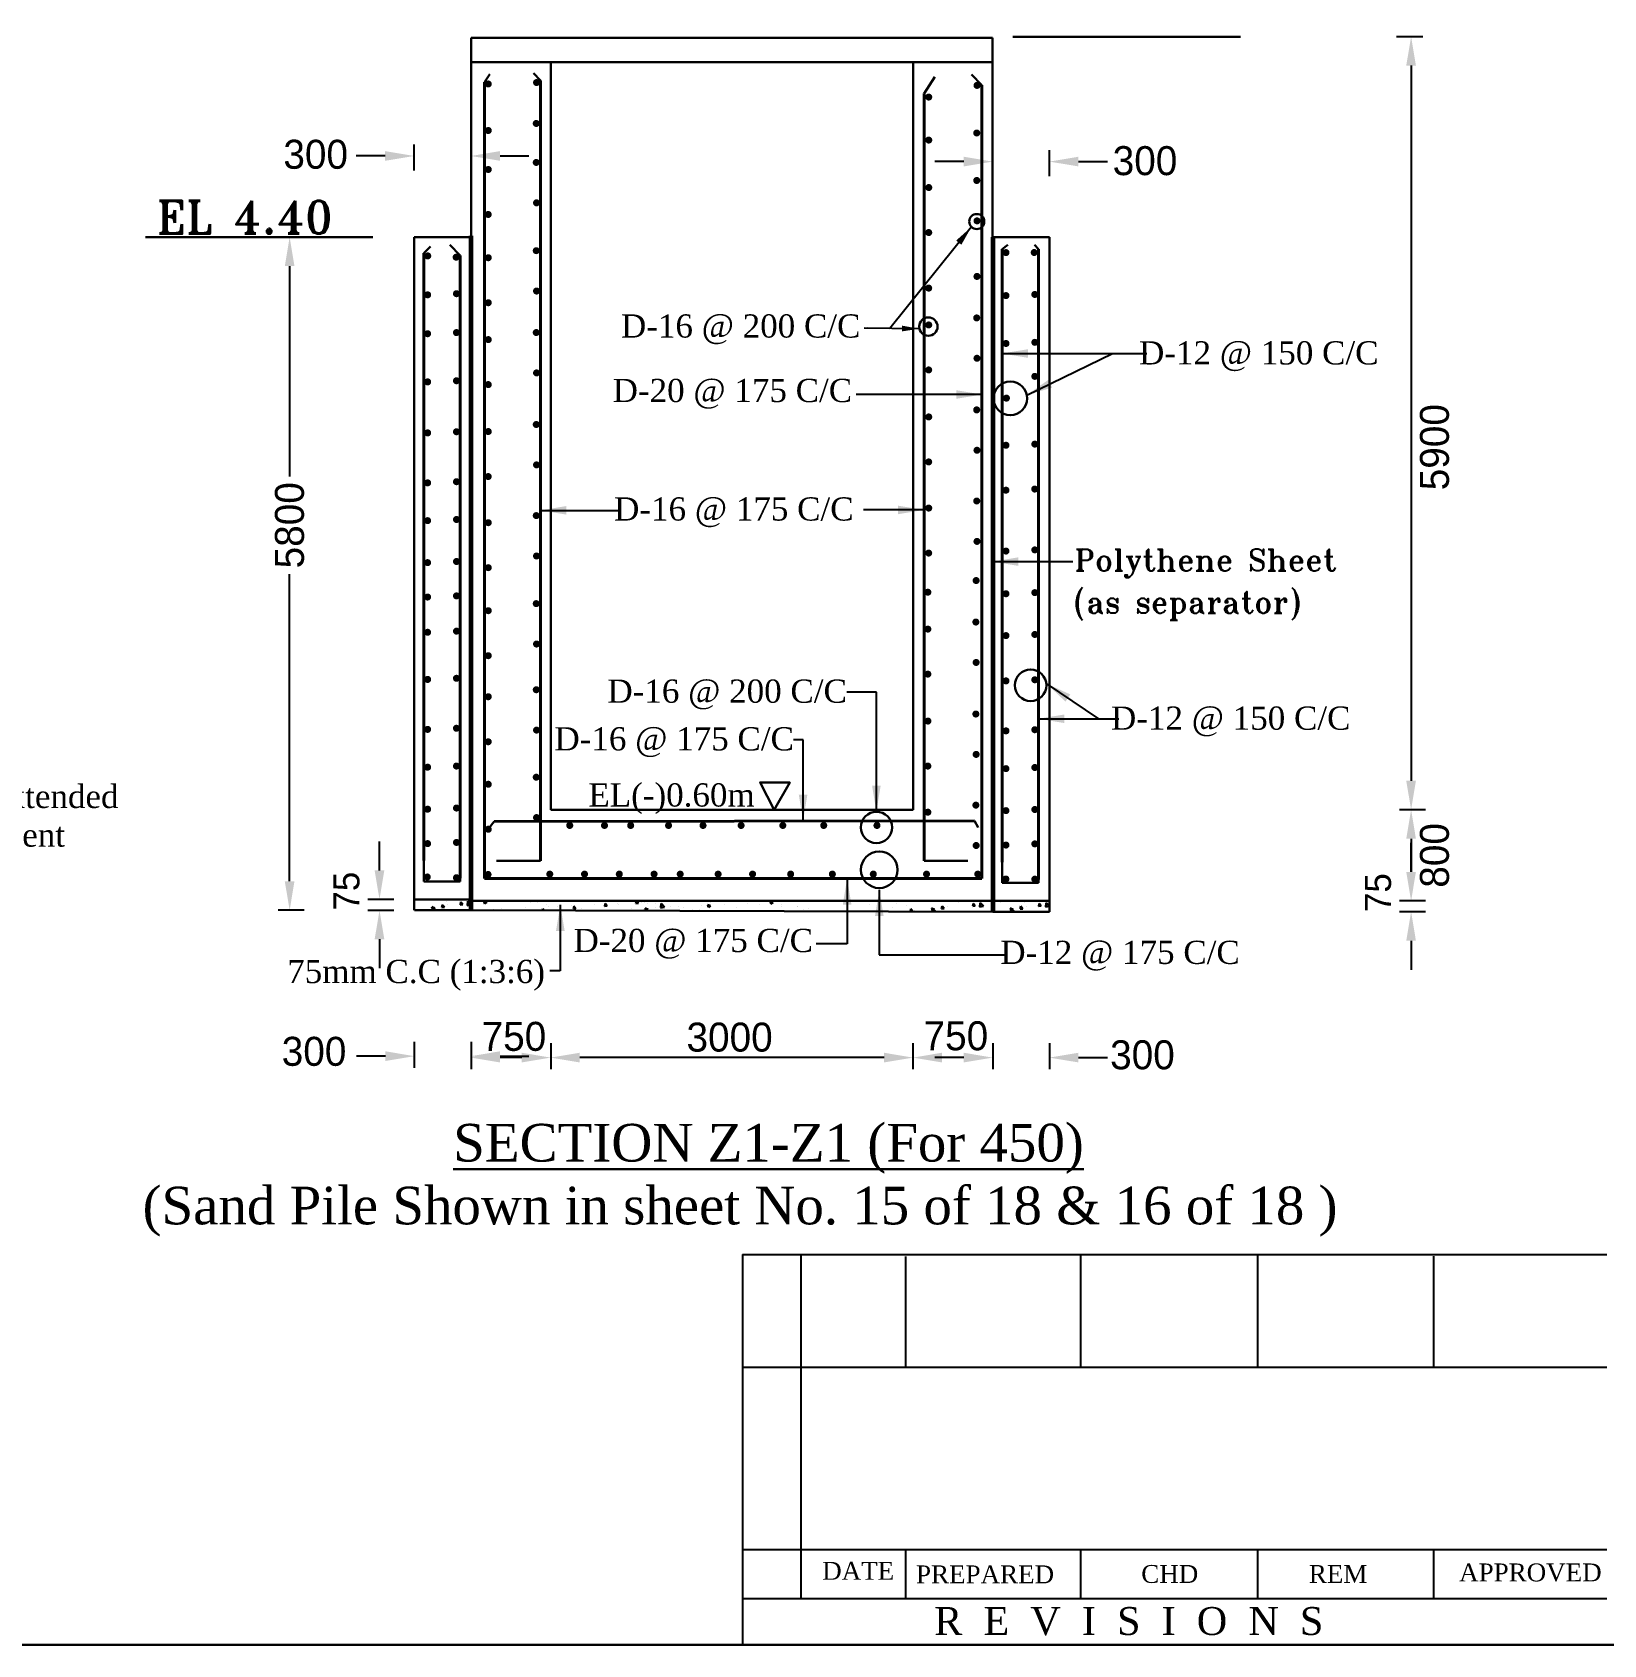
# Model space of a CAD drawing. Extents: x -1206532 to 786809, y -4288605 to 172932.
# Drawn here: x -244779 to -217666, y -4264955 to -4237145 of the extents above; entities that cross this region are included whole.
import ezdxf

# ---------------------------------------------------------------- set-up
doc = ezdxf.new("R2010")
doc.units = 0
doc.header["$LTSCALE"] = 300
doc.header["$MEASUREMENT"] = 0
doc.layers.get('0').update_dxf_attribs({"linetype": 'CONTINUOUS'})
doc.layers.get('DEFPOINTS').update_dxf_attribs({"linetype": 'CONTINUOUS'})
doc.layers.add('LINE', color=7, linetype='CONTINUOUS')
doc.layers.add('Other line', color=7, linetype='CONTINUOUS', lineweight=15)
doc.layers.add('Text 20', color=7, linetype='CONTINUOUS', lineweight=15)
doc.styles.add('Arial-200', font='ARIAL_0.TTF')
doc.styles.add('BIG', font='ROMANT.SHX')
doc.dimstyles.new('3', dxfattribs={"dimtxt": 225, "dimasz": 350, "dimexe": 100, "dimexo": 25, "dimgap": 9, "dimtad": 0, "dimdec": 0, "dimzin": 0, "dimdsep": 46, "dimtxsty": 'Standard', "dimcen": 0, "dimclrd": 5, "dimclre": 6, "dimclrt": 1, "dimadec": 0, "dimazin": 0, "dimtfac": 1, "dimtdec": 0, "dimtofl": 0, "dimtmove": 2, "dimatfit": 3, "dimfxl": 1, "dimtolj": 1, "dimtzin": 0, "dimarcsym": 0})
doc.dimstyles.new('ISO-25', dxfattribs={"dimtxt": 2.5, "dimasz": 2.5, "dimexe": 1.25, "dimexo": 0.625, "dimtad": 1, "dimtxsty": 'Standard', "dimcen": 2.5, "dimadec": 0, "dimazin": 0, "dimtfac": 1, "dimtmove": 0, "dimatfit": 3, "dimfxl": 1, "dimarcsym": 0})

# ---------------------------------------------------------------- blocks, each defined once
blk = doc.blocks.new('*D878')
at = {"layer": 'DEFPOINTS', "color": 0, "lineweight": 30}
for p in [(-229584, -4254286), (-235834, -4254494), (-235834, -4254829)]:
    blk.add_point(p, dxfattribs=at)
at = {"layer": 'LINE', "color": 7, "lineweight": -2}
for p, q in [((-235834, -4254579), (-235834, -4255029)), ((-229584, -4254579), (-229584, -4255029)), ((-230084, -4254829), (-235334, -4254829))]:
    blk.add_line(p, q, dxfattribs=at)
at = {"layer": 'LINE', "color": 7, "lineweight": 30}
for points in [[(-235334, -4254745), (-235334, -4254912), (-235834, -4254829)], [(-230084, -4254745), (-230084, -4254912), (-229584, -4254829)]]:
    blk.add_solid(points, dxfattribs=at)
at = {"layer": 'LINE', "color": 7, "lineweight": 30, "insert": (-232748, -4254479), "char_height": 500, "attachment_point": 5}
blk.add_mtext('\\A1;3000', dxfattribs=at)
blk = doc.blocks.new('*D879')
at = {"layer": 'DEFPOINTS', "color": 0, "lineweight": 30}
for p in [(-229584, -4254286), (-228209, -4254395), (-229584, -4254829)]:
    blk.add_point(p, dxfattribs=at)
at = {"layer": 'LINE', "color": 7, "lineweight": -2}
for p, q in [((-229584, -4254579), (-229584, -4255029)), ((-228209, -4254579), (-228209, -4255029)), ((-228709, -4254829), (-229084, -4254829))]:
    blk.add_line(p, q, dxfattribs=at)
at = {"layer": 'LINE', "color": 7, "lineweight": 30}
for points in [[(-229084, -4254745), (-229084, -4254912), (-229584, -4254829)], [(-228709, -4254745), (-228709, -4254912), (-228209, -4254829)]]:
    blk.add_solid(points, dxfattribs=at)
at = {"layer": 'LINE', "color": 7, "lineweight": 30, "insert": (-228844, -4254456), "char_height": 500, "attachment_point": 5}
blk.add_mtext('\\A1;750', dxfattribs=at)
blk = doc.blocks.new('*D880')
at = {"layer": 'DEFPOINTS', "color": 0, "lineweight": 30}
for p in [(-237209, -4254494), (-235834, -4254494), (-237209, -4254829)]:
    blk.add_point(p, dxfattribs=at)
at = {"layer": 'LINE', "color": 7, "lineweight": -2}
for p, q in [((-237209, -4254579), (-237209, -4255029)), ((-235834, -4254579), (-235834, -4255029)), ((-236334, -4254829), (-236709, -4254829))]:
    blk.add_line(p, q, dxfattribs=at)
at = {"layer": 'LINE', "color": 7, "lineweight": 30}
for points in [[(-236709, -4254745), (-236709, -4254912), (-237209, -4254829)], [(-236334, -4254745), (-236334, -4254912), (-235834, -4254829)]]:
    blk.add_solid(points, dxfattribs=at)
at = {"layer": 'LINE', "color": 7, "lineweight": 30, "insert": (-236469, -4254466), "char_height": 500, "attachment_point": 5}
blk.add_mtext('\\A1;750', dxfattribs=at)
blk = doc.blocks.new('*D881')
at = {"layer": 'DEFPOINTS', "color": 0, "lineweight": 30}
for p in [(-220737, -4250554), (-220990, -4252126), (-220734, -4252126)]:
    blk.add_point(p, dxfattribs=at)
at = {"layer": 'LINE', "color": 7, "lineweight": -2}
for p, q in [((-220742, -4250554), (-221190, -4250554)), ((-220990, -4251054), (-220990, -4251626)), ((-220740, -4252126), (-221190, -4252126))]:
    blk.add_line(p, q, dxfattribs=at)
at = {"layer": 'LINE', "color": 7, "lineweight": 30}
for points in [[(-221074, -4251054), (-220907, -4251054), (-220990, -4250554)], [(-221074, -4251626), (-220907, -4251626), (-220990, -4252126)]]:
    blk.add_solid(points, dxfattribs=at)
at = {"layer": 'LINE', "color": 7, "lineweight": 30, "insert": (-220584, -4251341), "char_height": 500, "attachment_point": 5, "rotation": 90}
blk.add_mtext('\\A1;800', dxfattribs=at)
blk = doc.blocks.new('*D882')
at = {"layer": 'DEFPOINTS', "color": 0, "lineweight": 30}
for p in [(-220990, -4252126), (-220734, -4252126), (-220714, -4252313)]:
    blk.add_point(p, dxfattribs=at)
at = {"layer": 'LINE', "color": 7, "lineweight": -2}
for p, q in [((-220990, -4251626), (-220990, -4251126)), ((-220740, -4252126), (-221190, -4252126)), ((-220740, -4252313), (-221190, -4252313)), ((-220990, -4252813), (-220990, -4253313))]:
    blk.add_line(p, q, dxfattribs=at)
at = {"layer": 'LINE', "color": 7, "lineweight": 30}
for points in [[(-221074, -4251626), (-220907, -4251626), (-220990, -4252126)], [(-221074, -4252813), (-220907, -4252813), (-220990, -4252313)]]:
    blk.add_solid(points, dxfattribs=at)
at = {"layer": 'LINE', "color": 7, "lineweight": 30, "insert": (-221558, -4251983), "char_height": 450, "attachment_point": 5, "rotation": 90}
blk.add_mtext('\\A1;75', dxfattribs=at)
blk = doc.blocks.new('*D883')
at = {"layer": 'DEFPOINTS', "color": 0, "lineweight": 30}
for p in [(-223934, -4237221), (-220990, -4250554), (-220734, -4250554)]:
    blk.add_point(p, dxfattribs=at)
at = {"layer": 'LINE', "color": 7, "lineweight": -2}
for p, q in [((-221240, -4237221), (-220790, -4237221)), ((-220990, -4237721), (-220990, -4250054)), ((-220740, -4250554), (-221190, -4250554))]:
    blk.add_line(p, q, dxfattribs=at)
at = {"layer": 'LINE', "color": 7, "lineweight": 30}
for points in [[(-221074, -4237721), (-220907, -4237721), (-220990, -4237221)], [(-221074, -4250054), (-220907, -4250054), (-220990, -4250554)]]:
    blk.add_solid(points, dxfattribs=at)
at = {"layer": 'LINE', "color": 7, "lineweight": 30, "insert": (-220584, -4244301), "char_height": 500, "attachment_point": 5, "rotation": 90}
blk.add_mtext('\\A1;5900', dxfattribs=at)
blk = doc.blocks.new('*D887')
at = {"layer": 'DEFPOINTS', "color": 0, "lineweight": 30}
for p in [(-228209, -4252125), (-227230, -4252125), (-228209, -4254829)]:
    blk.add_point(p, dxfattribs=at)
at = {"layer": 'LINE', "color": 7, "lineweight": -2}
for p, q in [((-228209, -4254579), (-228209, -4255029)), ((-227230, -4254579), (-227230, -4255029)), ((-228709, -4254829), (-229209, -4254829)), ((-226730, -4254829), (-226230, -4254829))]:
    blk.add_line(p, q, dxfattribs=at)
at = {"layer": 'LINE', "color": 7, "lineweight": 30}
for points in [[(-228709, -4254745), (-228709, -4254912), (-228209, -4254829)], [(-226730, -4254745), (-226730, -4254912), (-227230, -4254829)]]:
    blk.add_solid(points, dxfattribs=at)
at = {"layer": 'LINE', "color": 7, "lineweight": 30, "insert": (-225625, -4254784), "char_height": 500, "attachment_point": 5}
blk.add_mtext('\\A1;300', dxfattribs=at)
blk = doc.blocks.new('*D888')
at = {"layer": 'DEFPOINTS', "color": 0, "lineweight": 30}
for p in [(-228209, -4239376), (-228209, -4240597), (-227230, -4240679)]:
    blk.add_point(p, dxfattribs=at)
at = {"layer": 'LINE', "color": 7, "lineweight": -2}
for p, q in [((-228209, -4239626), (-228209, -4239176)), ((-227230, -4239626), (-227230, -4239176)), ((-228709, -4239376), (-229209, -4239376)), ((-226730, -4239376), (-226230, -4239376))]:
    blk.add_line(p, q, dxfattribs=at)
at = {"layer": 'LINE', "color": 7, "lineweight": 30}
for points in [[(-228709, -4239292), (-228709, -4239459), (-228209, -4239376)], [(-226730, -4239292), (-226730, -4239459), (-227230, -4239376)]]:
    blk.add_solid(points, dxfattribs=at)
at = {"layer": 'LINE', "color": 7, "lineweight": 30, "insert": (-225581, -4239363), "char_height": 500, "attachment_point": 5}
blk.add_mtext('\\A1;300', dxfattribs=at)
blk = doc.blocks.new('*D889')
at = {"layer": 'DEFPOINTS', "color": 0, "lineweight": 30}
for p in [(-238187, -4252100), (-237209, -4252100), (-238187, -4254804)]:
    blk.add_point(p, dxfattribs=at)
at = {"layer": 'LINE', "color": 7, "lineweight": -2}
for p, q in [((-238187, -4254554), (-238187, -4255004)), ((-237209, -4254554), (-237209, -4255004)), ((-238687, -4254804), (-239187, -4254804)), ((-236709, -4254804), (-236209, -4254804))]:
    blk.add_line(p, q, dxfattribs=at)
at = {"layer": 'LINE', "color": 7, "lineweight": 30}
for points in [[(-238687, -4254720), (-238687, -4254887), (-238187, -4254804)], [(-236709, -4254720), (-236709, -4254887), (-237209, -4254804)]]:
    blk.add_solid(points, dxfattribs=at)
at = {"layer": 'LINE', "color": 7, "lineweight": 30, "insert": (-239917, -4254724), "char_height": 500, "attachment_point": 5}
blk.add_mtext('\\A1;300', dxfattribs=at)
blk = doc.blocks.new('*D890')
at = {"layer": 'DEFPOINTS', "color": 0, "lineweight": 30}
for p in [(-238788, -4252101), (-238532, -4252101), (-238512, -4252289)]:
    blk.add_point(p, dxfattribs=at)
at = {"layer": 'LINE', "color": 7, "lineweight": -2}
for p, q in [((-238788, -4251601), (-238788, -4251101)), ((-238538, -4252101), (-238988, -4252101)), ((-238538, -4252289), (-238988, -4252289)), ((-238788, -4252789), (-238788, -4253289))]:
    blk.add_line(p, q, dxfattribs=at)
at = {"layer": 'LINE', "color": 7, "lineweight": 30}
for points in [[(-238872, -4251601), (-238705, -4251601), (-238788, -4252101)], [(-238872, -4252789), (-238705, -4252789), (-238788, -4252289)]]:
    blk.add_solid(points, dxfattribs=at)
at = {"layer": 'LINE', "color": 7, "lineweight": 30, "insert": (-239356, -4251958), "char_height": 450, "attachment_point": 5, "rotation": 90}
blk.add_mtext('\\A1;75', dxfattribs=at)
blk = doc.blocks.new('*D891')
at = {"layer": 'DEFPOINTS', "color": 0, "lineweight": 30}
for p in [(-238192, -4239279), (-238192, -4240500), (-237209, -4240500)]:
    blk.add_point(p, dxfattribs=at)
at = {"layer": 'LINE', "color": 7, "lineweight": -2}
for p, q in [((-238692, -4239279), (-239192, -4239279)), ((-238192, -4239529), (-238192, -4239079)), ((-237209, -4239529), (-237209, -4239079)), ((-236709, -4239279), (-236209, -4239279))]:
    blk.add_line(p, q, dxfattribs=at)
at = {"layer": 'LINE', "color": 7, "lineweight": 30}
for points in [[(-238692, -4239195), (-238692, -4239362), (-238192, -4239279)], [(-236709, -4239195), (-236709, -4239362), (-237209, -4239279)]]:
    blk.add_solid(points, dxfattribs=at)
at = {"layer": 'LINE', "color": 7, "lineweight": 30, "insert": (-239889, -4239253), "char_height": 500, "attachment_point": 5}
blk.add_mtext('\\A1;300', dxfattribs=at)
blk = doc.blocks.new('*D892')
at = {"layer": 'DEFPOINTS', "color": 0, "lineweight": 30}
for p in [(-240338, -4240679), (-237676, -4240679), (-237676, -4252288)]:
    blk.add_point(p, dxfattribs=at)
at = {"layer": 'LINE', "color": 7, "lineweight": -2}
for p, q in [((-240088, -4240679), (-240538, -4240679)), ((-240338, -4241179), (-240338, -4244805)), ((-240338, -4251788), (-240338, -4246490)), ((-240088, -4252288), (-240538, -4252288))]:
    blk.add_line(p, q, dxfattribs=at)
at = {"layer": 'LINE', "color": 7, "lineweight": 30}
for points in [[(-240422, -4241179), (-240255, -4241179), (-240338, -4240679)], [(-240422, -4251788), (-240255, -4251788), (-240338, -4252288)]]:
    blk.add_solid(points, dxfattribs=at)
at = {"layer": 'LINE', "color": 7, "lineweight": 30, "insert": (-240338, -4245648), "char_height": 500, "attachment_point": 5, "rotation": 90}
blk.add_mtext('\\A1;5800', dxfattribs=at)

msp = doc.modelspace()

# ---------------------------------------------------------------- linework, layer by layer
at = {"color": 0, "linetype": 'ByBlock', "lineweight": 30}
msp.add_lwpolyline([(-269094.96, -4264955.06), (-269094.96, -4214060.66), (-197123.08, -4214060.66), (-197123.08, -4264955.06), (-269094.96, -4264955.06)], close=True, dxfattribs=at)
at = {"linetype": 'ByBlock', "lineweight": 30}
msp.add_lwpolyline([(-231981.414, -4250553.646), (-231711.414, -4250083.646), (-232221.414, -4250083.646), (-231981.414, -4250553.646)], dxfattribs=at)
for centre, radius in [((-228483.398, -4240409.186), 129.541), ((-229318.298, -4242221.222), 157.949), ((-227905.034, -4243459.681), 289.922), ((-227555.577, -4248406.539), 272.386), ((-230214.322, -4250858.278), 270)]:
    msp.add_circle(centre, radius, dxfattribs=at)
at = {"layer": 'LINE', "lineweight": 30}
for p, q in [((-227861.565, -4237221.478), (-223934.465, -4237221.478)), ((-235833.542, -4237661.474), (-235833.542, -4250553.646)), ((-229583.542, -4237661.474), (-229583.542, -4250553.646)), ((-228213.861, -4237661.474), (-228213.861, -4252313.132)), ((-228213.861, -4237661.474), (-228213.861, -4250571.642)), ((-242827.332, -4240679.26), (-238900.232, -4240679.26)), ((-238192.034, -4240679.26), (-238192.034, -4252288.041)), ((-238192.034, -4240679.26), (-238192.034, -4250546.551)), ((-229583.542, -4250553.646), (-235833.542, -4250553.646)), ((-238006.464, -4252101.048), (-238186.716, -4252101.048)), ((-228208.542, -4252125.646), (-237208.542, -4252125.646)), ((-228028.291, -4252126.139), (-228208.542, -4252126.139)), ((-238006.464, -4252288.548), (-238186.716, -4252288.055)), ((-228208.542, -4252313.146), (-237208.542, -4252288.548)), ((-228028.291, -4252313.639), (-228208.542, -4252313.146))]:
    msp.add_line(p, q, dxfattribs=at)
at = {"layer": 'LINE', "color": 0, "lineweight": 30}
for p, q in [((-236978.824, -4238006.883), (-236886.911, -4237866.486)), ((-236011.822, -4237975.924), (-236130.633, -4237853.261)), ((-229393.542, -4238199.906), (-229207.575, -4237915.841)), ((-228398.542, -4238058.241), (-228575.774, -4237875.263)), ((-237398.542, -4240996.224), (-237575.774, -4240813.246))]:
    msp.add_line(p, q, dxfattribs=at)
at = {"layer": 'LINE', "lineweight": 40}
for p, q in [((-236978.824, -4238006.883), (-236978.824, -4251738.646)), ((-236011.822, -4237975.924), (-236011.822, -4251434.316)), ((-229393.542, -4238199.906), (-229393.542, -4251434.316)), ((-228398.542, -4238058.241), (-228398.542, -4251738.646)), ((-238022.53, -4240957), (-238022.53, -4251431.317)), ((-237398.542, -4240996.224), (-237398.542, -4251732.537)), ((-228044.356, -4240885), (-228044.356, -4251456.408)), ((-227420.368, -4240887), (-227420.368, -4251757.628)), ((-228525, -4250743.646), (-236808, -4250757.298)), ((-228398.542, -4251738.646), (-236978.824, -4251738.646))]:
    msp.add_line(p, q, dxfattribs=at)
at = {"layer": 'LINE', "lineweight": 60}
msp.add_line((-228208.542, -4240679.26), (-228208.542, -4252313.146), dxfattribs=at)
at = {"layer": 'LINE', "color": 0, "lineweight": 25}
for p, q in [((-232523.154, -4258227.155), (-217611.685, -4258227.155)), ((-232523.154, -4258227.155), (-232523.154, -4264955.06)), ((-231518.566, -4258227.155), (-231518.566, -4264155.957)), ((-231518.566, -4258227.155), (-231518.566, -4264155.957)), ((-231518.566, -4258227.155), (-231518.566, -4264155.957)), ((-231518.566, -4258227.155), (-231518.566, -4264155.957)), ((-229713.794, -4258259.075), (-229713.794, -4260165.958)), ((-226686.592, -4260165.958), (-226686.592, -4258226.981)), ((-223636.525, -4260165.958), (-223636.525, -4258226.981)), ((-220598.613, -4260165.958), (-220598.613, -4258254.145)), ((-220499.049, -4258227.155), (-217611.685, -4258227.155)), ((-232523.154, -4260165.958), (-217762.57, -4260165.958)), ((-231472.536, -4260165.958), (-217611.685, -4260165.958)), ((-232523.154, -4263312.999), (-217762.57, -4263312.999)), ((-231472.536, -4263312.999), (-217611.685, -4263312.999)), ((-231472.536, -4263312.999), (-217762.57, -4263312.999)), ((-231472.536, -4263312.999), (-217762.57, -4263312.999)), ((-229713.794, -4263312.999), (-229713.794, -4264155.957)), ((-226686.592, -4264157.925), (-226686.592, -4263312.999)), ((-223636.525, -4264157.925), (-223636.525, -4263312.999)), ((-220598.613, -4264153.282), (-220598.613, -4263312.999)), ((-232523.154, -4264155.957), (-217762.57, -4264155.957)), ((-231472.536, -4264155.957), (-217611.685, -4264155.957)), ((-231472.536, -4264155.957), (-217762.57, -4264155.957)), ((-231472.536, -4264155.957), (-217762.57, -4264155.957))]:
    msp.add_line(p, q, dxfattribs=at)
at = {"layer": 'LINE', "color": 0, "const_width": 60.48}
for points in [[(-236108.824, -4238012.747, 1), (-236048.344, -4238012.747, 1)], [(-236942.228, -4238036.866, 1), (-236881.748, -4238036.866, 1)], [(-229342.684, -4238263.086, 1), (-229282.204, -4238263.086, 1)], [(-228509.281, -4238061.958, 1), (-228448.801, -4238061.958, 1)], [(-236941.556, -4238839.789, 1), (-236881.076, -4238839.789, 1)], [(-236113.779, -4238718.221, 1), (-236053.299, -4238718.221, 1)], [(-229342.013, -4239004.315, 1), (-229281.533, -4239004.315, 1)], [(-228514.236, -4238882.747, 1), (-228453.756, -4238882.747, 1)], [(-236113.779, -4239390.521, 1), (-236053.299, -4239390.521, 1)], [(-236941.556, -4239512.089, 1), (-236881.076, -4239512.089, 1)], [(-229342.013, -4239823.153, 1), (-229281.533, -4239823.153, 1)], [(-228514.236, -4239701.585, 1), (-228453.756, -4239701.585, 1)], [(-236108.824, -4240086.971, 1), (-236048.344, -4240086.971, 1)], [(-236942.228, -4240288.098, 1), (-236881.748, -4240288.098, 1)], [(-228509.281, -4240398.035, 1), (-228448.801, -4240398.035, 1)], [(-229342.684, -4240599.162, 1), (-229282.204, -4240599.162, 1)], [(-237985.899, -4241002.584, 1), (-237925.419, -4241002.584, 1)], [(-237496.282, -4241025.136, 1), (-237435.802, -4241025.136, 1)], [(-236941.556, -4241033.652, 1), (-236881.076, -4241033.652, 1)], [(-236113.779, -4240912.084, 1), (-236053.299, -4240912.084, 1)], [(-228009.691, -4240945.14, 1), (-227949.211, -4240945.14, 1)], [(-227522.649, -4240943.542, 1), (-227462.169, -4240943.542, 1)], [(-228509.957, -4241356.367, 1), (-228449.477, -4241356.367, 1)], [(-236108.824, -4241608.534, 1), (-236048.344, -4241608.534, 1)], [(-229343.361, -4241557.494, 1), (-229282.881, -4241557.494, 1)], [(-237987.865, -4241673.635, 1), (-237927.385, -4241673.635, 1)], [(-237490.393, -4241654, 1), (-237429.913, -4241654, 1)], [(-236942.228, -4241809.661, 1), (-236881.748, -4241809.661, 1)], [(-228009.691, -4241686.635, 1), (-227949.211, -4241686.635, 1)], [(-227512.22, -4241667, 1), (-227451.74, -4241667, 1)], [(-229342.69, -4242193.378, 1), (-229282.21, -4242193.378, 1)], [(-228514.912, -4242071.81, 1), (-228454.432, -4242071.81, 1)], [(-237987.865, -4242344.635, 1), (-237927.385, -4242344.635, 1)], [(-237490.393, -4242325, 1), (-237429.913, -4242325, 1)], [(-236941.556, -4242445.545, 1), (-236881.076, -4242445.545, 1)], [(-236113.779, -4242323.977, 1), (-236053.299, -4242323.977, 1)], [(-228009.691, -4242512.635, 1), (-227949.211, -4242512.635, 1)], [(-227512.22, -4242493, 1), (-227451.74, -4242493, 1)], [(-236108.824, -4243020.427, 1), (-236048.344, -4243020.427, 1)], [(-229343.361, -4242969.388, 1), (-229282.881, -4242969.388, 1)], [(-228509.957, -4242768.26, 1), (-228449.477, -4242768.26, 1)], [(-237987.865, -4243175.14, 1), (-237927.385, -4243175.14, 1)], [(-237490.393, -4243155.505, 1), (-237429.913, -4243155.505, 1)], [(-236942.228, -4243221.555, 1), (-236881.748, -4243221.555, 1)], [(-227512.22, -4243080.042, 1), (-227451.74, -4243080.042, 1)], [(-228002.429, -4243455.417, 1), (-227941.949, -4243455.417, 1)], [(-229342.69, -4243779.446, 1), (-229282.21, -4243779.446, 1)], [(-228514.912, -4243657.878, 1), (-228454.432, -4243657.878, 1)], [(-237987.865, -4244054.656, 1), (-237927.385, -4244054.656, 1)], [(-237490.393, -4244035.02, 1), (-237429.913, -4244035.02, 1)], [(-236941.556, -4244031.613, 1), (-236881.076, -4244031.613, 1)], [(-236113.779, -4243910.045, 1), (-236053.299, -4243910.045, 1)], [(-228509.957, -4244354.328, 1), (-228449.477, -4244354.328, 1)], [(-228009.691, -4244267.854, 1), (-227949.211, -4244267.854, 1)], [(-227512.22, -4244248.219, 1), (-227451.74, -4244248.219, 1)], [(-236108.824, -4244606.496, 1), (-236048.344, -4244606.496, 1)], [(-229343.361, -4244555.456, 1), (-229282.881, -4244555.456, 1)], [(-237987.865, -4244916.387, 1), (-237927.385, -4244916.387, 1)], [(-237490.393, -4244896.751, 1), (-237429.913, -4244896.751, 1)], [(-236942.228, -4244807.623, 1), (-236881.748, -4244807.623, 1)], [(-228514.912, -4245229.392, 1), (-228454.432, -4245229.392, 1)], [(-228010.443, -4245043.015, 1), (-227949.963, -4245043.015, 1)], [(-227512.972, -4245023.38, 1), (-227452.492, -4245023.38, 1)], [(-236113.779, -4245481.56, 1), (-236053.299, -4245481.56, 1)], [(-229342.69, -4245350.961, 1), (-229282.21, -4245350.961, 1)], [(-237987.865, -4245568.178, 1), (-237927.385, -4245568.178, 1)], [(-237490.393, -4245548.543, 1), (-237429.913, -4245548.543, 1)], [(-236941.556, -4245603.128, 1), (-236881.076, -4245603.128, 1)], [(-228509.957, -4245925.843, 1), (-228449.477, -4245925.843, 1)], [(-227512.22, -4246072.937, 1), (-227451.74, -4246072.937, 1)], [(-237987.865, -4246292.365, 1), (-237927.385, -4246292.365, 1)], [(-237490.393, -4246272.73, 1), (-237429.913, -4246272.73, 1)], [(-236108.824, -4246178.01, 1), (-236048.344, -4246178.01, 1)], [(-229343.361, -4246126.97, 1), (-229282.881, -4246126.97, 1)], [(-228009.691, -4246092.572, 1), (-227949.211, -4246092.572, 1)], [(-236942.228, -4246379.137, 1), (-236881.748, -4246379.137, 1)], [(-228524.345, -4246601.677, 1), (-228463.865, -4246601.677, 1)], [(-237987.865, -4246885.564, 1), (-237927.385, -4246885.564, 1)], [(-237490.393, -4246865.929, 1), (-237429.913, -4246865.929, 1)], [(-229357.748, -4246802.804, 1), (-229297.268, -4246802.804, 1)], [(-228009.691, -4246829.007, 1), (-227949.211, -4246829.007, 1)], [(-227512.22, -4246809.371, 1), (-227451.74, -4246809.371, 1)], [(-236941.556, -4247121.072, 1), (-236881.076, -4247121.072, 1)], [(-236113.779, -4246999.504, 1), (-236053.299, -4246999.504, 1)], [(-237490.393, -4247474.017, 1), (-237429.913, -4247474.017, 1)], [(-229357.077, -4247438.688, 1), (-229296.597, -4247438.688, 1)], [(-228529.3, -4247317.12, 1), (-228468.82, -4247317.12, 1)], [(-237987.865, -4247493.652, 1), (-237927.385, -4247493.652, 1)], [(-236108.824, -4247695.954, 1), (-236048.344, -4247695.954, 1)], [(-228009.691, -4247550.89, 1), (-227949.211, -4247550.89, 1)], [(-227512.22, -4247531.254, 1), (-227451.74, -4247531.254, 1)], [(-236942.228, -4247897.082, 1), (-236881.748, -4247897.082, 1)], [(-228524.345, -4248013.57, 1), (-228463.865, -4248013.57, 1)], [(-237987.865, -4248306.858, 1), (-237927.385, -4248306.858, 1)], [(-237490.393, -4248287.222, 1), (-237429.913, -4248287.222, 1)], [(-229357.748, -4248214.698, 1), (-229297.268, -4248214.698, 1)], [(-227512.22, -4248312.313, 1), (-227451.74, -4248312.313, 1)], [(-236113.779, -4248484.208, 1), (-236053.299, -4248484.208, 1)], [(-228009.691, -4248331.949, 1), (-227949.211, -4248331.949, 1)], [(-236941.556, -4248605.776, 1), (-236881.076, -4248605.776, 1)], [(-229357.077, -4249024.756, 1), (-229296.597, -4249024.756, 1)], [(-228529.3, -4248903.188, 1), (-228468.82, -4248903.188, 1)], [(-237987.865, -4249168.589, 1), (-237927.385, -4249168.589, 1)], [(-237490.393, -4249148.953, 1), (-237429.913, -4249148.953, 1)], [(-236942.228, -4249381.786, 1), (-236881.748, -4249381.786, 1)], [(-236108.824, -4249180.658, 1), (-236048.344, -4249180.658, 1)], [(-228009.691, -4249193.68, 1), (-227949.211, -4249193.68, 1)], [(-227512.22, -4249174.045, 1), (-227451.74, -4249174.045, 1)], [(-228524.345, -4249599.638, 1), (-228463.865, -4249599.638, 1)], [(-237987.865, -4249820.38, 1), (-237927.385, -4249820.38, 1)], [(-237490.393, -4249800.745, 1), (-237429.913, -4249800.745, 1)], [(-229357.748, -4249800.766, 1), (-229297.268, -4249800.766, 1)], [(-228009.691, -4249845.471, 1), (-227949.211, -4249845.471, 1)], [(-227512.22, -4249825.836, 1), (-227451.74, -4249825.836, 1)], [(-236941.556, -4250114.651, 1), (-236881.076, -4250114.651, 1)], [(-236113.779, -4249993.083, 1), (-236053.299, -4249993.083, 1)], [(-237490.393, -4250524.932, 1), (-237429.913, -4250524.932, 1)], [(-228529.3, -4250474.702, 1), (-228468.82, -4250474.702, 1)], [(-237987.865, -4250544.567, 1), (-237927.385, -4250544.567, 1)], [(-236108.824, -4250689.533, 1), (-236048.344, -4250689.533, 1)], [(-229357.077, -4250596.271, 1), (-229296.597, -4250596.271, 1)], [(-228009.691, -4250569.659, 1), (-227949.211, -4250569.659, 1)], [(-227512.22, -4250550.023, 1), (-227451.74, -4250550.023, 1)], [(-236942.228, -4250890.66, 1), (-236881.748, -4250890.66, 1)], [(-235536.169, -4250825.233, 1), (-235475.689, -4250825.233, 1)], [(-234936.323, -4250825.233, 1), (-234875.843, -4250825.233, 1)], [(-234484.861, -4250825.233, 1), (-234424.381, -4250825.233, 1)], [(-233831.344, -4250825.233, 1), (-233770.864, -4250825.233, 1)], [(-233236.463, -4250825.233, 1), (-233175.983, -4250825.233, 1)], [(-232579.789, -4250825.233, 1), (-232519.309, -4250825.233, 1)], [(-231859.976, -4250825.233, 1), (-231799.496, -4250825.233, 1)], [(-231154.074, -4250825.233, 1), (-231093.594, -4250825.233, 1)], [(-230235.363, -4250825.233, 1), (-230174.883, -4250825.233, 1)], [(-237987.865, -4251137.766, 1), (-237927.385, -4251137.766, 1)], [(-237490.393, -4251118.131, 1), (-237429.913, -4251118.131, 1)], [(-228524.345, -4251171.153, 1), (-228463.865, -4251171.153, 1)], [(-228009.691, -4251162.857, 1), (-227949.211, -4251162.857, 1)], [(-227512.22, -4251143.222, 1), (-227451.74, -4251143.222, 1)], [(-237993.372, -4251713.741, 1), (-237932.892, -4251713.741, 1)], [(-237490.393, -4251726.219, 1), (-237429.913, -4251726.219, 1)], [(-236945.394, -4251670.185, 1), (-236884.914, -4251670.185, 1)], [(-235880.737, -4251664.385, 1), (-235820.257, -4251664.385, 1)], [(-235280.89, -4251664.385, 1), (-235220.41, -4251664.385, 1)], [(-234681.043, -4251664.385, 1), (-234620.563, -4251664.385, 1)], [(-234081.197, -4251664.385, 1), (-234020.717, -4251664.385, 1)], [(-233629.735, -4251664.385, 1), (-233569.255, -4251664.385, 1)], [(-232976.218, -4251664.385, 1), (-232915.738, -4251664.385, 1)], [(-232381.337, -4251664.385, 1), (-232320.857, -4251664.385, 1)], [(-231724.663, -4251664.385, 1), (-231664.183, -4251664.385, 1)], [(-231004.85, -4251664.385, 1), (-230944.37, -4251664.385, 1)], [(-230298.948, -4251664.385, 1), (-230238.468, -4251664.385, 1)], [(-229380.237, -4251664.385, 1), (-229319.757, -4251664.385, 1)], [(-228496.771, -4251664.385, 1), (-228436.291, -4251664.385, 1)], [(-228011.839, -4251748.771, 1), (-227951.359, -4251748.771, 1)], [(-227512.22, -4251751.31, 1), (-227451.74, -4251751.31, 1)]]:
    msp.add_lwpolyline(points, format="xyb", close=True, dxfattribs=at)
at = {"layer": 'LINE', "lineweight": 30}
msp.add_circle((-230165.18, -4251588.778), 316.84, dxfattribs=at)
at = {"layer": 'Other line', "color": 0, "lineweight": 30}
for p, q in [((-237208.542, -4237239.474), (-235833.542, -4237239.474)), ((-237208.542, -4237661.474), (-237208.542, -4237239.474)), ((-235833.542, -4237239.474), (-229583.542, -4237239.474)), ((-229583.542, -4237239.474), (-228213.861, -4237239.474)), ((-228213.861, -4237661.474), (-228213.861, -4237239.474)), ((-237208.542, -4237661.474), (-235833.542, -4237661.474)), ((-237208.542, -4240654.169), (-237208.542, -4237661.474)), ((-235833.542, -4237661.474), (-229583.542, -4237661.474)), ((-229583.542, -4237661.474), (-228213.861, -4237661.474)), ((-237208.542, -4240679.26), (-238192.034, -4240679.26)), ((-228208.542, -4240679.26), (-227230.368, -4240679.26)), ((-227230.368, -4252313.639), (-227230.368, -4240679.26)), ((-238022.53, -4240957), (-237909, -4240841)), ((-228044.356, -4240885), (-227950, -4240810)), ((-227420.368, -4240887), (-227489, -4240812)), ((-237208.542, -4250553.646), (-237208.542, -4252288.548)), ((-228525, -4250743.646), (-228462, -4250863)), ((-236808, -4250757.298), (-236893.393, -4250866.813)), ((-238022.53, -4251431.317), (-238022.53, -4251788.84)), ((-236768.921, -4251434.316), (-236011.822, -4251434.316)), ((-229393.542, -4251434.316), (-228636.443, -4251434.316)), ((-228044.356, -4251456.408), (-228044.356, -4251813.931)), ((-237398.542, -4251788.84), (-238022.53, -4251788.84)), ((-237398.542, -4251732.537), (-237398.542, -4251788.84)), ((-227420.368, -4251813.931), (-228044.356, -4251813.931)), ((-227420.368, -4251757.628), (-227420.368, -4251813.931)), ((-238047.032, -4252120.522), (-238047.032, -4252120.522)), ((-238006.464, -4252100.112), (-237208.542, -4252100.112)), ((-237636.119, -4252129.921), (-237636.119, -4252129.921)), ((-237392.664, -4252192.203), (-237383.992, -4252145.191)), ((-237350.107, -4252188.77), (-237386.264, -4252145.68)), ((-237272.5, -4252203.928), (-237264.214, -4252132.7)), ((-237208.112, -4252194.357), (-237266.528, -4252133.475)), ((-236938.515, -4252150.399), (-236991.029, -4252130.241)), ((-236973.541, -4252175.086), (-236988.748, -4252129.764)), ((-234364.815, -4252169.875), (-234356.657, -4252125.646)), ((-234322.258, -4252166.437), (-234356.486, -4252125.646)), ((-233874.886, -4252143.031), (-233874.886, -4252143.031)), ((-233474.519, -4252126.115), (-233474.519, -4252126.115)), ((-232626.58, -4252125.973), (-232626.58, -4252125.973)), ((-232327.302, -4252125.686), (-232327.302, -4252125.686)), ((-231996.96, -4252152.034), (-232049.474, -4252131.876)), ((-232031.986, -4252176.717), (-232047.193, -4252131.395)), ((-232019.442, -4252142.145), (-232019.442, -4252142.145)), ((-231630.821, -4252142.278), (-231630.821, -4252142.278)), ((-230713.883, -4252137.603), (-230713.883, -4252137.603)), ((-230160.008, -4252141.182), (-230160.008, -4252141.182)), ((-229426.07, -4252145.12), (-229426.07, -4252145.12)), ((-228068.858, -4252145.613), (-228068.858, -4252145.613)), ((-228028.291, -4252125.203), (-227230.368, -4252125.203)), ((-238186.716, -4252288.055), (-238186.716, -4252288.055)), ((-238006.464, -4252288.548), (-237208.542, -4252288.548)), ((-237832.062, -4252249.202), (-237884.576, -4252229.044)), ((-237867.087, -4252273.883), (-237882.295, -4252228.561)), ((-237832.061, -4252249.201), (-237869.368, -4252274.365)), ((-237847.847, -4252285.764), (-237844.425, -4252256.347)), ((-237819.182, -4252285.843), (-237846.739, -4252257.122)), ((-237835.504, -4252241.057), (-237835.504, -4252241.057)), ((-237667.832, -4252235.342), (-237712.661, -4252239.264)), ((-237710.39, -4252238.775), (-237701.718, -4252191.763)), ((-237667.833, -4252235.342), (-237703.99, -4252192.252)), ((-237609.643, -4252195.6), (-237609.643, -4252195.6)), ((-237551.455, -4252278.453), (-237551.455, -4252278.453)), ((-237408.195, -4252266.274), (-237408.195, -4252266.274)), ((-237408.195, -4252266.274), (-237408.195, -4252266.274)), ((-237350.106, -4252188.77), (-237394.935, -4252192.692)), ((-237392.472, -4252271.172), (-237392.472, -4252271.172)), ((-237362.086, -4252280.247), (-237362.086, -4252280.247)), ((-237208.112, -4252194.357), (-237274.815, -4252204.702)), ((-237265.906, -4252190.919), (-237265.906, -4252190.919)), ((-237265.906, -4252190.919), (-237265.906, -4252190.919)), ((-237257.289, -4252177.935), (-237257.289, -4252177.935)), ((-237213.011, -4252246.768), (-237213.011, -4252246.768)), ((-237213.011, -4252246.768), (-237213.011, -4252246.768)), ((-237077.821, -4252278.36), (-237077.821, -4252278.36)), ((-236938.515, -4252150.398), (-236975.822, -4252175.562)), ((-236828.516, -4252265.998), (-236828.516, -4252265.998)), ((-236677.454, -4252261.444), (-236677.454, -4252261.444)), ((-236277.087, -4252244.528), (-236277.087, -4252244.528)), ((-236186.368, -4252157.297), (-236186.368, -4252157.297)), ((-236068.683, -4252154.152), (-236068.683, -4252154.152)), ((-235975.118, -4252291.919), (-235969.978, -4252264.056)), ((-235949.217, -4252291.99), (-235972.251, -4252264.539)), ((-235902.319, -4252194.693), (-235902.319, -4252194.693)), ((-235876.72, -4252227.612), (-235876.72, -4252227.612)), ((-235714.564, -4252219.412), (-235714.564, -4252219.412)), ((-235679.143, -4252210.384), (-235679.143, -4252210.384)), ((-235476.354, -4252210.696), (-235476.354, -4252210.696)), ((-235398.148, -4252260.565), (-235442.976, -4252264.487)), ((-235440.705, -4252264.004), (-235432.033, -4252216.992)), ((-235398.149, -4252260.565), (-235434.306, -4252217.475)), ((-235300.313, -4252258.398), (-235300.313, -4252258.398)), ((-235240.902, -4252281.771), (-235240.902, -4252281.771)), ((-235075.987, -4252193.779), (-235075.987, -4252193.779)), ((-234860.202, -4252213.501), (-234905.031, -4252217.423)), ((-234902.76, -4252216.939), (-234894.088, -4252169.927)), ((-234860.204, -4252213.501), (-234896.36, -4252170.411)), ((-234833.756, -4252277.607), (-234833.756, -4252277.607)), ((-234727.059, -4252295.33), (-234727.044, -4252295.196)), ((-234675.62, -4252176.863), (-234675.62, -4252176.863)), ((-234672.534, -4252193.894), (-234672.534, -4252193.894)), ((-234433.389, -4252260.691), (-234433.389, -4252260.691)), ((-234322.257, -4252166.437), (-234367.086, -4252170.359)), ((-234275.253, -4252159.947), (-234275.253, -4252159.947)), ((-234235.144, -4252268.972), (-234235.144, -4252268.972)), ((-234208.688, -4252147.831), (-234208.688, -4252147.831)), ((-234152.655, -4252272.166), (-234205.168, -4252252.007)), ((-234187.695, -4252296.804), (-234202.887, -4252251.528)), ((-234152.654, -4252272.165), (-234189.178, -4252296.8)), ((-234155.986, -4252165.782), (-234155.986, -4252165.782)), ((-234033.022, -4252243.775), (-234033.022, -4252243.775)), ((-234020.933, -4252172.549), (-234020.933, -4252172.549)), ((-233870.511, -4252232.71), (-233937.214, -4252243.055)), ((-233934.899, -4252242.284), (-233926.613, -4252171.056)), ((-233870.511, -4252232.71), (-233928.927, -4252171.827)), ((-233770.908, -4252218.59), (-233770.908, -4252218.59)), ((-233632.655, -4252226.858), (-233632.655, -4252226.858)), ((-233547.271, -4252234.908), (-233547.271, -4252234.908)), ((-233381.368, -4252274.822), (-233381.368, -4252274.822)), ((-233263.222, -4252272.304), (-233263.222, -4252272.304)), ((-233232.289, -4252209.942), (-233232.289, -4252209.942)), ((-233074.807, -4252212.1), (-233127.321, -4252191.942)), ((-233109.833, -4252236.784), (-233125.04, -4252191.462)), ((-233074.807, -4252212.099), (-233112.113, -4252237.263)), ((-233075.467, -4252297.022), (-233075.467, -4252297.022)), ((-233073.933, -4252156.663), (-233073.933, -4252156.663)), ((-232831.922, -4252193.026), (-232831.922, -4252193.026)), ((-232636.543, -4252231.742), (-232636.543, -4252231.742)), ((-232431.555, -4252176.11), (-232431.555, -4252176.11)), ((-232237.04, -4252182.206), (-232237.04, -4252182.206)), ((-231996.96, -4252152.033), (-232034.266, -4252177.197)), ((-232031.188, -4252159.194), (-232031.188, -4252159.194)), ((-231858.21, -4252230.22), (-231858.21, -4252230.22)), ((-231853.639, -4252188.045), (-231853.639, -4252188.045)), ((-231582.052, -4252217.224), (-231582.052, -4252217.224)), ((-231569.591, -4252225.441), (-231569.591, -4252225.441)), ((-231473.133, -4252283.027), (-231473.133, -4252283.027)), ((-231381.836, -4252250.159), (-231381.836, -4252250.159)), ((-231144.663, -4252292.303), (-231144.663, -4252292.303)), ((-230328.805, -4252190.411), (-230328.805, -4252190.411)), ((-229939.265, -4252246.643), (-229939.265, -4252246.643)), ((-229875.959, -4252178.578), (-229875.959, -4252178.578)), ((-229688.205, -4252203.297), (-229688.205, -4252203.297)), ((-229627.157, -4252309.269), (-229618.7, -4252263.426)), ((-229584.816, -4252307.004), (-229620.973, -4252263.914)), ((-229584.815, -4252307.004), (-229611.197, -4252309.313)), ((-229560.435, -4252294.657), (-229560.435, -4252294.657)), ((-229211.099, -4252273.801), (-229263.613, -4252253.643)), ((-229246.125, -4252298.482), (-229261.332, -4252253.16)), ((-229211.099, -4252273.8), (-229248.405, -4252298.964)), ((-229226.885, -4252310.363), (-229223.462, -4252280.946)), ((-229198.219, -4252310.441), (-229225.777, -4252281.72)), ((-229214.542, -4252265.655), (-229214.542, -4252265.655)), ((-229046.869, -4252259.94), (-229091.698, -4252263.862)), ((-229089.427, -4252263.373), (-229080.755, -4252216.361)), ((-229046.871, -4252259.94), (-229083.027, -4252216.85)), ((-228988.68, -4252220.199), (-228988.68, -4252220.199)), ((-228930.493, -4252303.051), (-228930.493, -4252303.051)), ((-228794.937, -4252154.027), (-228794.937, -4252154.027)), ((-228508.924, -4252212.876), (-228553.753, -4252216.798)), ((-228551.482, -4252216.309), (-228542.81, -4252169.297)), ((-228551.29, -4252295.277), (-228551.29, -4252295.277)), ((-228508.925, -4252212.876), (-228545.082, -4252169.786)), ((-228520.904, -4252304.353), (-228520.904, -4252304.353)), ((-228366.93, -4252218.463), (-228433.633, -4252228.808)), ((-228431.318, -4252228.033), (-228423.032, -4252156.806)), ((-228366.93, -4252218.463), (-228425.346, -4252157.581)), ((-228416.107, -4252202.041), (-228416.107, -4252202.041)), ((-228208.542, -4252313.146), (-228208.542, -4252313.146)), ((-228028.291, -4252313.639), (-227230.368, -4252313.639)), ((-227853.888, -4252274.293), (-227906.402, -4252254.135)), ((-227888.913, -4252298.974), (-227904.121, -4252253.652)), ((-227853.887, -4252274.292), (-227891.194, -4252299.456)), ((-227869.673, -4252310.856), (-227866.251, -4252281.438)), ((-227841.008, -4252310.934), (-227868.566, -4252282.213)), ((-227857.33, -4252266.148), (-227857.33, -4252266.148)), ((-227689.658, -4252260.433), (-227734.487, -4252264.355)), ((-227732.216, -4252263.866), (-227723.544, -4252216.854)), ((-227689.659, -4252260.433), (-227725.816, -4252217.343)), ((-227657.945, -4252155.012), (-227657.945, -4252155.012)), ((-227631.469, -4252220.691), (-227631.469, -4252220.691)), ((-227573.281, -4252303.544), (-227573.281, -4252303.544)), ((-227371.932, -4252213.861), (-227416.761, -4252217.783)), ((-227414.49, -4252217.294), (-227405.818, -4252170.282)), ((-227414.299, -4252296.263), (-227414.299, -4252296.263)), ((-227371.934, -4252213.861), (-227408.09, -4252170.771)), ((-227383.912, -4252305.338), (-227383.912, -4252305.338)), ((-227229.938, -4252219.448), (-227296.641, -4252229.793)), ((-227294.326, -4252229.019), (-227286.04, -4252157.791)), ((-227229.938, -4252219.448), (-227288.354, -4252158.566)), ((-227279.115, -4252203.026), (-227279.115, -4252203.026))]:
    msp.add_line(p, q, dxfattribs=at)
at = {"layer": 'Other line', "color": 0, "lineweight": 60}
msp.add_line((-237208.542, -4252288.548), (-237208.542, -4240654.169), dxfattribs=at)

# ---------------------------------------------------------------- texts
at = {"linetype": 'ByBlock', "lineweight": 30, "char_height": 400}
for s, insert, width, attachment_point in [('{\\fTimes New Roman|b0|i0|c0|p18;D-16 @ 200 C/C}', (-230490.84, -4242010.625), 4181.1469, 3), ('{\\fTimes New Roman|b0|i0|c0|p18;D-12 @ 150 C/C}', (-221552.255, -4242474.632), 4181.1469, 3), ('{\\fTimes New Roman|b0|i0|c0|p18;D-20 @ 175 C/C}', (-230634.222, -4243122.85), 4181.1469, 3), ('{\\fTimes New Roman|b0|i0|c0|p18;D-16 @ 175 C/C}', (-230609.109, -4245166.284), 4181.1469, 3), ('{\\fTimes New Roman|b0|i0|c0|p18;D-16 @ 200 C/C}', (-230724.402, -4248308.601), 4181.1469, 3), ('{\\fTimes New Roman|b0|i0|c0|p18;D-12 @ 150 C/C}', (-222036.638, -4248773.889), 4181.1469, 3), ('{\\fTimes New Roman|b0|i0|c0|p18;D-16 @ 175 C/C}', (-231638.332, -4249130.878), 4181.1469, 3), ('{\\fTimes New Roman|b0|i0|c0|p18;C/S Extended Abutment}', (-246629.765, -4250124.192), 4181.1469, 1), ('{\\fTimes New Roman|b0|i0|c0|p18;EL(-)0.60m}', (-232315.048, -4250098.94), 4181.1469, 3), ('{\\fTimes New Roman|b0|i0|c0|p18;D-20 @ 175 C/C}', (-231309.356, -4252608.179), 4181.1469, 3), ('{\\fTimes New Roman|b0|i0|c0|p18;D-12 @ 175 C/C}', (-223945.932, -4252813.31), 4181.1469, 3), ('{\\fTimes New Roman|b0|i0|c0|p18;75mm C.C (1:3:6)}', (-235932.627, -4253143.288), 4523.64507, 3)]:
    msp.add_mtext(s, dxfattribs=dict(at, insert=insert, width=width, attachment_point=attachment_point))
at = {"layer": 'LINE', "color": 0, "style": 'BIG'}
for s, p in [('Polythene Sheet', (-226796.337, -4246431.355)), ('(as separator)', (-226817.199, -4247161.073))]:
    msp.add_text(s, height=371.28, dxfattribs=at).set_placement(p)
at = {"layer": 'LINE', "lineweight": 30, "insert": (-232689.914, -4255971.331), "char_height": 650, "width": 23417.44191, "attachment_point": 2, "style": 'Arial-200'}
msp.add_mtext('{\\fTimes New Roman|b1|i0|c0|p18;     \\fTimes New Roman|b0|i0|c0|p18;\\LSECTION Z1-Z1 (For 450)\\l    \\P (Sand Pile Shown in sheet No. 15 of 18 & 16 of 18 )}', dxfattribs=at)
at = {"layer": 'LINE', "color": 0, "lineweight": 25, "attachment_point": 1}
for s, insert, char_height in [('{\\fTimes New Roman|b0|i0|c0|p18;DATE }', (-231150.184, -4263525.93), 308.45248), ('{\\fTimes New Roman|b0|i0|c0|p18;PREPARED\\fTimes New Roman|b1|i0|c0|p18; }', (-229531.352, -4263586.542), 308.45248), ('{\\fTimes New Roman|b0|i0|c0|p18;CHD}', (-225645.852, -4263580.056), 308.45248), ('{\\fTimes New Roman|b0|i0|c0|p18; REM }', (-222871.027, -4263580.056), 308.45248), ('{\\fTimes New Roman|b0|i0|c0|p18;APPROVED}', (-220161.647, -4263553.542), 308.45248), ('{\\fTimes New Roman|b0|i0|c0|p18;R  E  V  I  S  I  O  N  S}', (-229217.458, -4264304.557), 481.957)]:
    msp.add_mtext(s, dxfattribs=dict(at, insert=insert, char_height=char_height))
at = {"layer": 'Text 20', "lineweight": 30, "style": 'BIG'}
msp.add_text('EL 4.40', height=562.5, dxfattribs=at).set_placement((-242631.639, -4240617.783))

# ---------------------------------------------------------------- dimensions: what is measured, and where the dimension line sits
at = {"layer": 'LINE', "lineweight": 30}
for base, p1, p2, angle, text, override, picture, middle in [((-220990.307, -4250553.646), (-223934.465, -4237221.478), (-220734.424, -4250553.646), 90, '5900', {"dimtxt": 500, "dimasz": 500, "dimexe": 200, "dimexo": 5, "dimdle": 250, "dimclrd": 7, "dimclre": 7, "dimclrt": 7, "dimfxl": 250, "dimfxlon": 1}, '*D883', (-220584.158, -4244300.64)), ((-238192.034, -4239278.515), (-237208.542, -4240500.401), (-238192.034, -4240500.401), 180, '300', {"dimtxt": 500, "dimasz": 500, "dimexe": 200, "dimexo": 5, "dimdle": 250, "dimclrd": 7, "dimclre": 7, "dimclrt": 7, "dimfxl": 250, "dimfxlon": 1}, '*D891', (-239889, -4239253)), ((-228208.542, -4239375.61), (-227230.368, -4240679.26), (-228208.542, -4240597.496), 180, '300', {"dimtxt": 500, "dimasz": 500, "dimexe": 200, "dimexo": 5, "dimdle": 250, "dimclrd": 7, "dimclre": 7, "dimclrt": 7, "dimfxl": 250, "dimfxlon": 1}, '*D888', (-225581, -4239363)), ((-220990.307, -4252125.646), (-220736.927, -4250553.646), (-220734.424, -4252125.646), 90, '800', {"dimtxt": 500, "dimasz": 500, "dimexe": 200, "dimexo": 5, "dimdle": 250, "dimclrd": 7, "dimclre": 7, "dimclrt": 7, "dimfxl": 250, "dimfxlon": 1}, '*D881', (-220584.158, -4251340.897)), ((-238788.305, -4252101.048), (-238511.979, -4252288.548), (-238532.422, -4252101.048), 90, '75', {"dimtxt": 450, "dimasz": 500, "dimexe": 200, "dimexo": 5, "dimdle": 250, "dimclrd": 7, "dimclre": 7, "dimclrt": 7, "dimfxl": 250, "dimfxlon": 1}, '*D890', (-239355.923, -4251958.462)), ((-220990.307, -4252125.646), (-220713.98, -4252313.146), (-220734.424, -4252125.646), 90, '75', {"dimtxt": 450, "dimasz": 500, "dimexe": 200, "dimexo": 5, "dimdle": 250, "dimclrd": 7, "dimclre": 7, "dimclrt": 7, "dimfxl": 250, "dimfxlon": 1}, '*D882', (-221557.924, -4251983.061)), ((-237208.542, -4254828.794), (-235833.542, -4254493.887), (-237208.542, -4254493.887), 180, '750', {"dimtxt": 500, "dimasz": 500, "dimexe": 200, "dimexo": 5, "dimdle": 250, "dimclrd": 7, "dimclre": 7, "dimclrt": 7, "dimfxl": 250, "dimfxlon": 1}, '*D880', (-236469.35, -4254465.566)), ((-235833.542, -4254828.794), (-229583.542, -4254285.808), (-235833.542, -4254493.887), 180, '3000', {"dimtxt": 500, "dimasz": 500, "dimexe": 200, "dimexo": 5, "dimdle": 250, "dimclrd": 7, "dimclre": 7, "dimclrt": 7, "dimfxl": 250, "dimfxlon": 1}, '*D878', (-232748.272, -4254478.737)), ((-229583.542, -4254828.794), (-228208.542, -4254395.44), (-229583.542, -4254285.808), 180, '750', {"dimtxt": 500, "dimasz": 500, "dimexe": 200, "dimexo": 5, "dimdle": 250, "dimclrd": 7, "dimclre": 7, "dimclrt": 7, "dimfxl": 250, "dimfxlon": 1}, '*D879', (-228844.35, -4254456.26))]:
    dim = msp.add_linear_dim(base=base, p1=p1, p2=p2, angle=angle, text=text, dimstyle='3', override=override, dxfattribs=at)
    dim.commit()
    dim.dimension.update_dxf_attribs({"geometry": picture, "text_midpoint": middle, "dimtype": 160})
at = {"layer": 'LINE', "color": 0, "lineweight": 30}
dim = msp.add_linear_dim(base=(-240338.249, -4240679.26), p1=(-237675.707, -4252288.041), p2=(-237675.707, -4240679.26), angle=90, text='5800', dimstyle='3', override={"dimtxt": 500, "dimasz": 500, "dimexe": 200, "dimexo": 5, "dimdle": 250, "dimclrd": 7, "dimclre": 7, "dimclrt": 7, "dimfxl": 250, "dimfxlon": 1}, dxfattribs=at)
dim.commit()
dim.dimension.update_dxf_attribs({"geometry": '*D892', "text_midpoint": (-240338.249, -4245647.723), "dimtype": 160})
at = {"layer": 'LINE', "lineweight": 30}
for base, p1, p2, picture, middle in [((-238186.716, -4254803.703), (-237208.542, -4252100.112), (-238186.716, -4252099.619), '*D889', (-239917, -4254724)), ((-228208.542, -4254828.794), (-227230.368, -4252125.203), (-228208.542, -4252124.711), '*D887', (-225625, -4254784))]:
    dim = msp.add_linear_dim(base=base, p1=p1, p2=p2, text='300', dimstyle='3', override={"dimtxt": 500, "dimasz": 500, "dimexe": 200, "dimexo": 5, "dimdle": 250, "dimclrd": 7, "dimclre": 7, "dimclrt": 7, "dimfxl": 250, "dimfxlon": 1}, dxfattribs=at)
    dim.commit()
    dim.dimension.update_dxf_attribs({"geometry": picture, "text_midpoint": middle, "dimtype": 160})

# ---------------------------------------------------------------- leaders
at = {"linetype": 'ByBlock', "lineweight": 30}
for points, override in [([(-229473.502, -4242258.641), (-230426.909, -4242246.245)], {"dimtxt": 500, "dimasz": 300, "dimclrd": 7, "dimclre": 7, "dimclrt": 7}), ([(-228050.213, -4242685.73), (-225549.659, -4242685.73)], {"dimtxt": 500, "dimasz": 450, "dimclrd": 7, "dimclre": 7, "dimclrt": 7}), ([(-227620.865, -4243402.214), (-226139.102, -4242685.73)], {"dimtxt": 500, "dimasz": 450, "dimclrd": 7, "dimclre": 7, "dimclrt": 7}), ([(-228387.542, -4243392.755), (-230563.218, -4243392.755)], {"dimtxt": 500, "dimasz": 450, "dimclrd": 7, "dimclre": 7, "dimclrt": 7}), ([(-236011.822, -4245390.353), (-234625.496, -4245390.353)], {"dimtxt": 500, "dimasz": 450, "dimclrd": 7, "dimclre": 7, "dimclrt": 7}), ([(-229393.542, -4245383.522), (-230437.416, -4245383.522)], {"dimtxt": 500, "dimasz": 450, "dimclrd": 7, "dimclre": 7, "dimclrt": 7}), ([(-228213.861, -4246274.716), (-226827.534, -4246274.716)], {"dimtxt": 500, "dimasz": 450, "dimclrd": 7, "dimclre": 7, "dimclrt": 7}), ([(-230215.646, -4250588.601), (-230215.646, -4248528.601), (-230724.402, -4248528.601)], {"dimtxt": 500, "dimasz": 450, "dimclrd": 7, "dimclre": 7, "dimclrt": 7}), ([(-227284.939, -4248375.733), (-226380.703, -4248984.988)], {"dimtxt": 500, "dimasz": 450, "dimclrd": 7, "dimclre": 7, "dimclrt": 7}), ([(-227420.368, -4248984.988), (-226034.042, -4248984.988)], {"dimtxt": 500, "dimasz": 450, "dimclrd": 7, "dimclre": 7, "dimclrt": 7}), ([(-231479.955, -4250743.646), (-231479.955, -4249350.878), (-231647.739, -4249350.878)], {"dimtxt": 500, "dimasz": 450, "dimclrd": 7, "dimclre": 7, "dimclrt": 7}), ([(-230720.261, -4251738.646), (-230720.261, -4252864.571), (-231254.646, -4252864.571)], {"dimtxt": 500, "dimasz": 450, "dimclrd": 7, "dimclre": 7, "dimclrt": 7}), ([(-230165.18, -4251935.646), (-230165.18, -4253054.863), (-227998.215, -4253054.863)], {"dimtxt": 500, "dimasz": 450, "dimclrd": 7, "dimclre": 7, "dimclrt": 7}), ([(-235668.175, -4252193.156), (-235668.175, -4253330.364), (-235848.175, -4253330.364)], {"dimtxt": 500, "dimasz": 450, "dimclrd": 7, "dimclre": 7, "dimclrt": 7})]:
    msp.add_leader(points, dimstyle='ISO-25', override=override, dxfattribs=at)
at = {"layer": 'Other line', "color": 0, "lineweight": 30}
msp.add_leader([(-228574.699, -4240501.083), (-229985.753, -4242251.981), (-230373.361, -4242246.941)], dimstyle='3', override={"dimgap": 9, "dimtad": 0, "dimclrd": 256, "dimclre": 0, "dimclrt": 0, "dimfxl": 700, "dimfxlon": 1}, dxfattribs=at)

doc.saveas('drawing.dxf')
